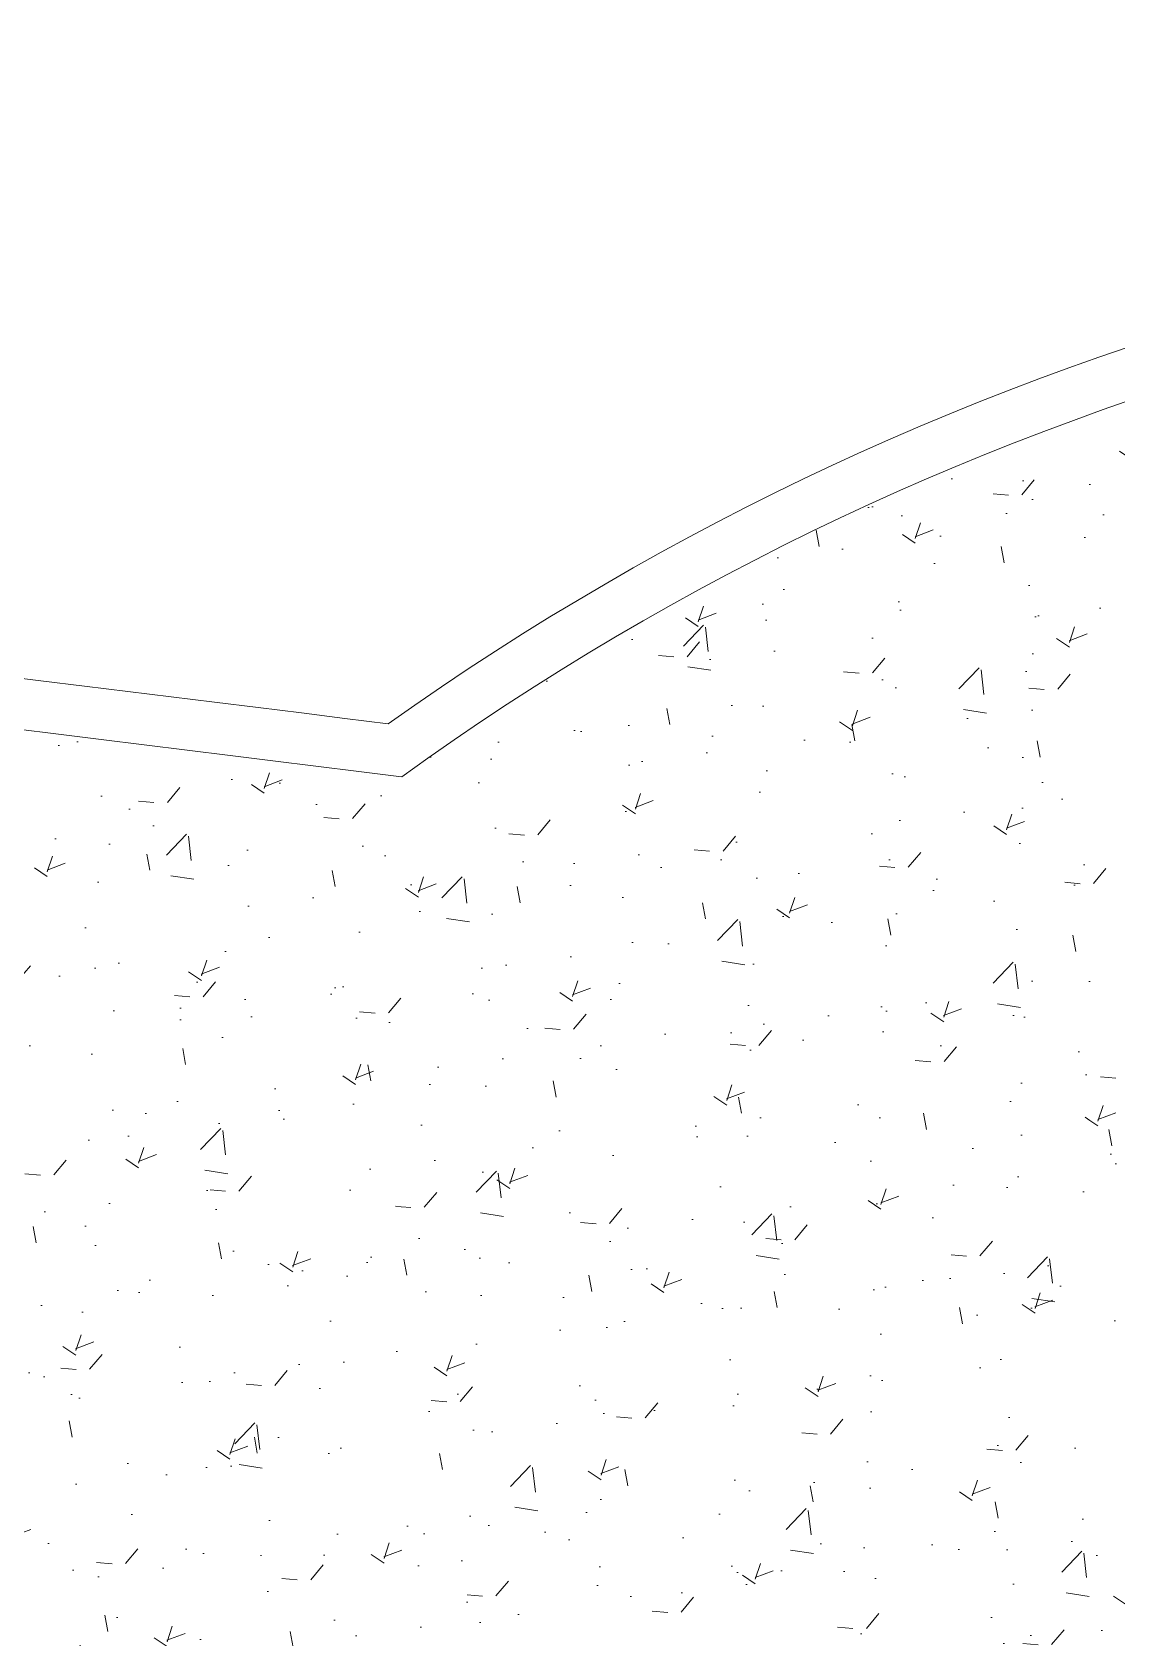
# Model space of a CAD drawing. Header units: metres. Extents: x 12093 to 20303, y 514 to 1412.
# Drawn here: x 19680.415 to 19682.549, y 709.65 to 712.808 of the extents above; entities that cross this region are included whole.
import ezdxf

# ---------------------------------------------------------------- set-up
doc = ezdxf.new("R2010")
doc.units = ezdxf.units.M
for name, color, linetype, lineweight in [('grass', 64, 'Continuous', 13), ('Layer2', 43, 'Continuous', 20), ('MANZANAS-ORIGINALES', 147, 'Continuous', 9)]:
    doc.layers.add(name, color=color, linetype=linetype, lineweight=lineweight)
pattern_1 = [(50, (0, 0), (0.364369338, -0.031878171), [0.0381, -0.4191]), (355, (0, 0), (-0.070485652, 0.382113286), [0.03048, -0.33528]), (100.451, (0.03036, -0.00266), (0.2938850033, 0.3502333756), [0.03238, -0.35618]), (46.1842, (0, 0.1016), (0.542158082, -0.084084656), [0.05715, -0.62865]), (96.6356, (0.0452, 0.0946), (0.474808469, 0.494851112), [0.04857, -0.53427]), (351.184, (0, 0.1016), (0.474809212, 0.494850236), [0.04572, -0.50292]), (21, (0.0508, 0.0762), (0.3032297597, -0.204531037), [0.0381, -0.4191]), (326, (0.0508, 0.0762), (0.123604057, 0.368375932), [0.03048, -0.33528]), (71.4514, (0.07607, 0.05916), (0.4268329815, 0.1638457154), [0.03238, -0.35618]), (37.5, (0, 0), (0.0061772065, 0.16911007775), [0, -0.331216, 0, -0.34036, 0, -0.33655]), (7.5, (0, 0), (0.133639325, 0.2003611496), [0, -0.194056, 0, -0.323596, 0, -0.12827]), (327.5, (-0.11328, 0), (0.2711811903, -0.011457488), [0, -0.127, 0, -0.39624, 0, -0.52578]), (317.5, (-0.16408, 0), (0.2962583628, 0.050852982), [0, -0.1651, 0, -0.263144, 0, -0.37338])]

msp = doc.modelspace()

# ---------------------------------------------------------------- hatches: boundary and pattern name
at = {"layer": 'grass'}
h = msp.add_hatch(dxfattribs=at)
h.set_pattern_fill('AR-CONC', color=256, scale=0.002, style=0)
h.set_pattern_definition(pattern_1)
h.paths.add_polyline_path([(19682.7703, 710.6317), (19682.7448, 712.1385, 0.082434), (19681.1418, 711.3434, 0.000027), (19681.1093, 711.3474), (19681.128, 710.8417, -0.00136)])
h = msp.add_hatch(dxfattribs=at)
h.set_pattern_fill('AR-CONC', color=256, scale=0.002, style=0)
h.set_pattern_definition(pattern_1)
h.paths.add_polyline_path([(19679.7921, 711.5092), (19679.6481, 709.8232, -0.001262), (19681.1725, 709.6334), (19681.1093, 711.3474, 0.001079)])
h = msp.add_hatch(dxfattribs=at)
h.set_pattern_fill('AR-CONC', color=256, scale=0.002, style=0)
h.set_pattern_definition(pattern_1)
h.paths.add_polyline_path([(19682.6364, 710.4438), (19682.6964, 710.4784), (19682.7135, 710.5042), (19682.7425, 710.537), (19682.772, 710.5291), (19682.7717, 710.552), (19682.7701, 710.5534), (19682.7473, 710.5684), (19682.7274, 710.6272), (19682.7546, 710.6288), (19682.7706, 710.6123), (19682.7703, 710.6317, 0.00136), (19681.128, 710.8417), (19681.1725, 709.6334, -0.001188), (19682.6062, 709.4478), (19682.5873, 709.5036), (19682.5956, 709.5723), (19682.6127, 709.5982), (19682.6468, 709.6499), (19682.6657, 709.6448), (19682.7257, 709.6795), (19682.7806, 709.6952), (19682.7861, 709.6983), (19682.7841, 709.8154), (19682.7681, 709.7999), (19682.7423, 709.817), (19682.7026, 709.8581), (19682.6578, 709.8802), (19682.6043, 709.9453), (19682.6227, 710.0519), (19682.6102, 710.1567), (19682.6185, 710.2254), (19682.6281, 710.375)])
h = msp.add_hatch(dxfattribs=at)
h.set_pattern_fill('AR-CONC', color=256, scale=0.002, style=0)
h.set_pattern_definition(pattern_1)
h.paths.add_polyline_path([(19679.6481, 709.8232), (19679.4932, 708.0097, -0.001446), (19681.2403, 707.7931), (19681.1725, 709.6334, 0.001262)])

# ---------------------------------------------------------------- linework, layer by layer
at = {"layer": 'Layer2'}
for centre, radius, start, end in [((19684.3383, 706.9124), 5.5636, 83.8556, 125.4), ((19684.3383, 706.9124), 5.4636, 83.9175, 125.8065), ((19642.9645, 406.1205), 307.7012, 82.877749, 83.903063), ((19642.9645, 406.1205), 307.6012, 82.870464, 83.884436)]:
    msp.add_arc(centre, radius, start, end, dxfattribs=at)
at = {"layer": 'MANZANAS-ORIGINALES'}
for centre, radius, start, end in [((19642.9649, 406.1238), 312.5579, 76.773768, 83.875567), ((19642.9645, 406.1205), 312.4112, 76.773437, 83.903051)]:
    msp.add_arc(centre, radius, start, end, dxfattribs=at)

doc.saveas('drawing.dxf')
